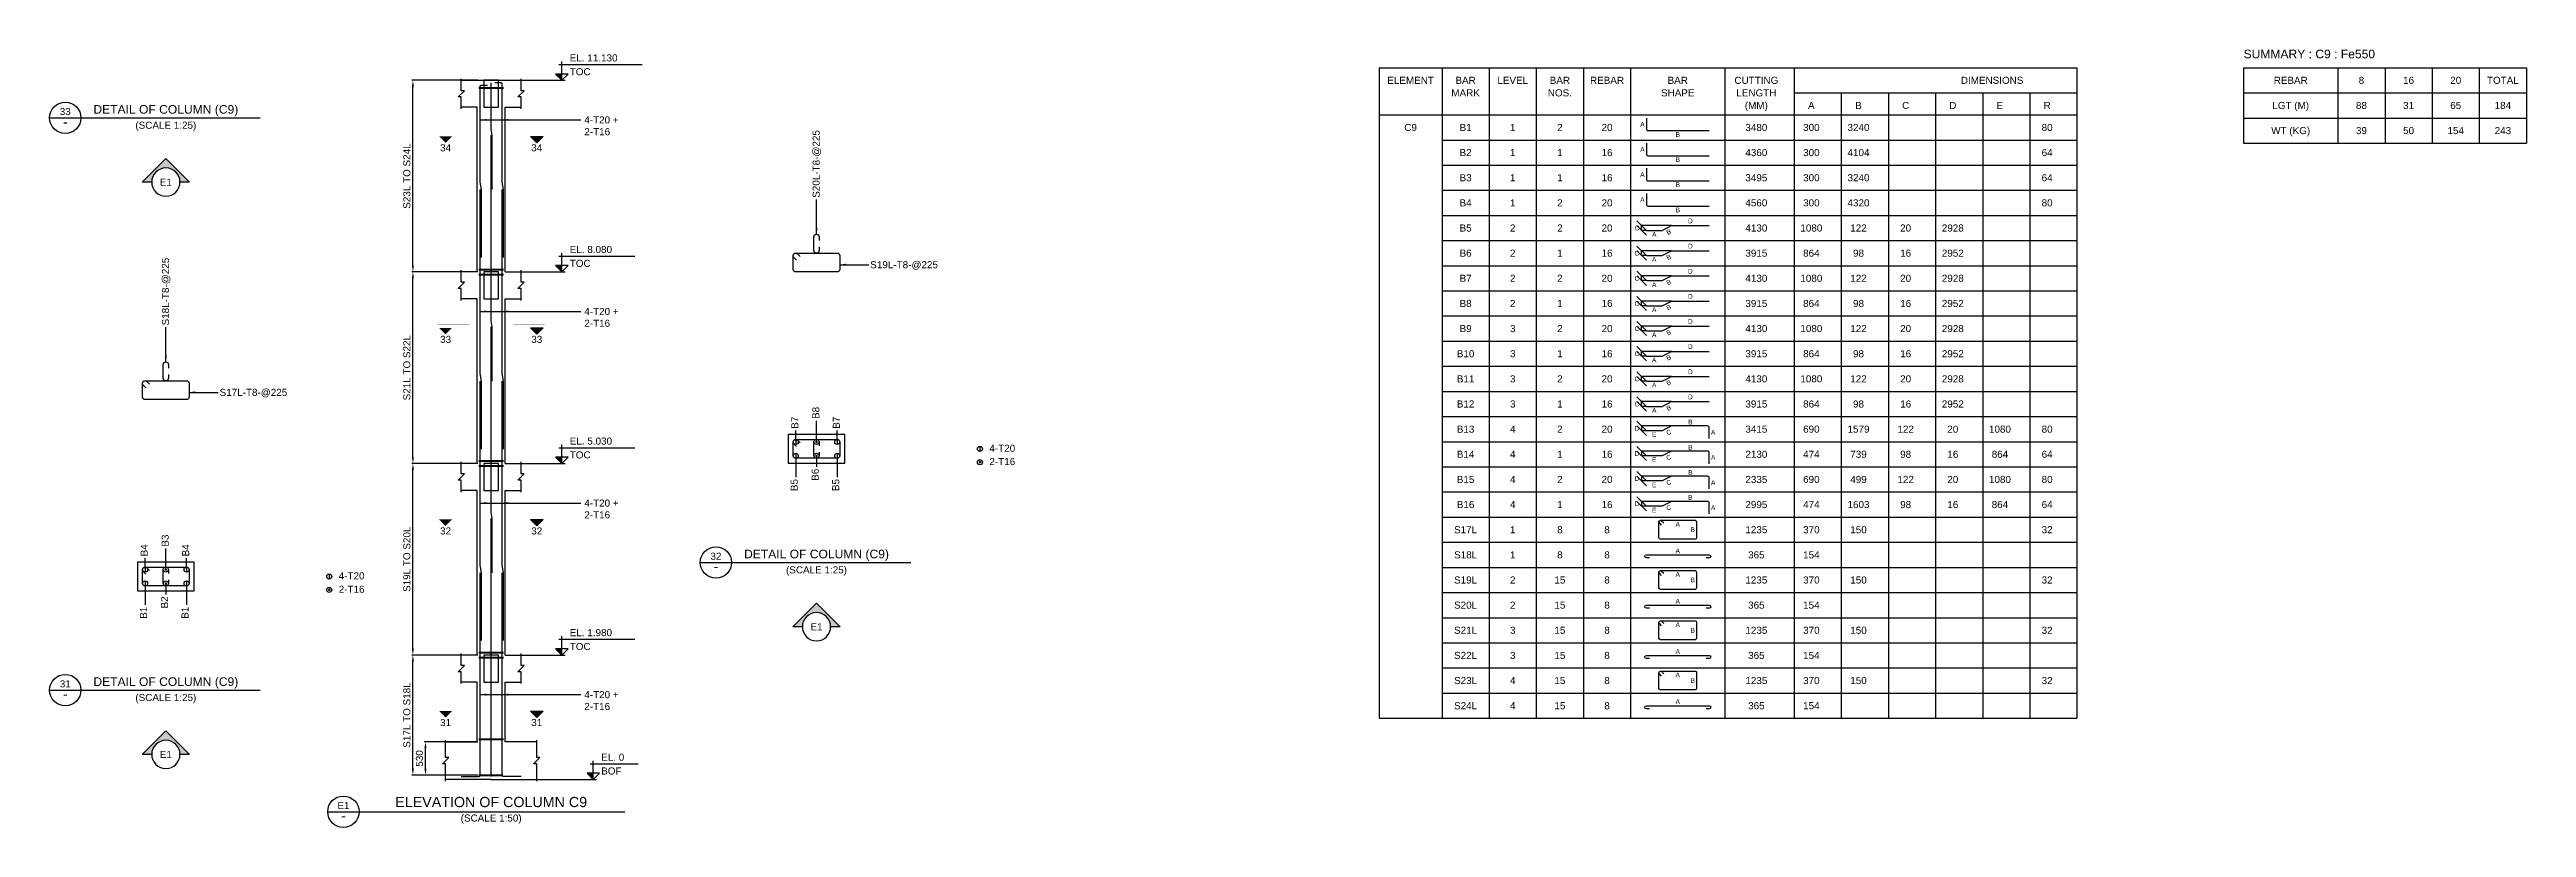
# Model space of a CAD drawing. Header units: inches. Extents: x -14050 to 64750, y -1525 to 593364.
# Drawn here: x -14050 to 64750, y 424665 to 449419 of the extents above; entities that cross this region are included whole.
import ezdxf
from ezdxf.enums import TextEntityAlignment as Align

# ---------------------------------------------------------------- set-up
doc = ezdxf.new("R2010")
doc.units = ezdxf.units.IN
doc.header["$MEASUREMENT"] = 0
doc.linetypes.add('SCHidden', pattern=[1000, 500, -500])
for name, color, linetype in [('colSectionMarkLayer', 5, 'Continuous'), ('Concrete Line', 2, 'Continuous'), ('Dim', 31, 'Continuous'), ('Hatch', 25, 'Continuous'), ('Labels', 4, 'Continuous'), ('Link', 225, 'Continuous'), ('Reinforcement', 130, 'Continuous'), ('Schedule Border', 60, 'Continuous'), ('Schedule Header', 4, 'Continuous'), ('Text', 31, 'Continuous'), ('Text_Scale', 31, 'Continuous')]:
    doc.layers.add(name, color=color, linetype=linetype)
doc.styles.add('SC-BBS1', font='SansSerif')
doc.styles.add('SC-COL2', font='sanss___.ttf')
doc.styles.get("Standard").update_dxf_attribs({"font": 'txt.shx'})
doc.dimstyles.new('ColumnSch', dxfattribs={"dimtxt": 225, "dimasz": 200, "dimexe": 38, "dimexo": 38, "dimgap": 80, "dimtad": 1, "dimtoh": 1, "dimdec": 0, "dimzin": 0, "dimdsep": 46, "dimtxsty": 'SC-BBS1', "dimcen": 0.09, "dimclrd": 8, "dimclre": 8, "dimclrt": 31, "dimadec": 0, "dimazin": 0, "dimtfac": 1, "dimtdec": 0, "dimtix": 1, "dimtofl": 0, "dimtmove": 0, "dimatfit": 3, "dimfxl": 1, "dimtolj": 1, "dimtzin": 0, "dimarcsym": 0})
doc.dimstyles.new('SCBBSDim', dxfattribs={"dimtxt": 225, "dimasz": 0.18, "dimexe": 0, "dimexo": 0, "dimgap": 0, "dimtad": 1, "dimtoh": 1, "dimdec": 0, "dimzin": 0, "dimdsep": 46, "dimtxsty": 'Standard', "dimtsz": 150, "dimcen": 0.09, "dimclrd": 8, "dimclre": 8, "dimclrt": 3, "dimadec": 0, "dimazin": 0, "dimtfac": 1, "dimtdec": 0, "dimtix": 1, "dimtofl": 0, "dimtmove": 0, "dimatfit": 3, "dimfxl": 1, "dimtolj": 1, "dimtzin": 0, "dimarcsym": 0})
doc.dimstyles.get("Standard").update_dxf_attribs({"dimtxt": 0.18, "dimasz": 200, "dimexe": 0.18, "dimexo": 0.0625, "dimgap": 0.09, "dimtad": 0, "dimtih": 1, "dimtoh": 1, "dimdec": 4, "dimzin": 0, "dimdsep": 46, "dimtxsty": 'Standard', "dimcen": 0.09, "dimadec": 0, "dimazin": 0, "dimtfac": 1, "dimtdec": 4, "dimtofl": 0, "dimtmove": 0, "dimatfit": 3, "dimfxl": 1, "dimtolj": 1, "dimtzin": 0, "dimarcsym": 0})

# ---------------------------------------------------------------- blocks, each defined once
blk = doc.blocks.new('*D109')
at = {"color": 8, "linetype": 'ByBlock', "lineweight": -2}
for p, q in [((-428, 430152), (-2528, 430152)), ((-2490, 426534), (-2490, 429952)), ((-428, 426334), (-2528, 426334))]:
    blk.add_line(p, q, dxfattribs=at)
at = {"color": 8}
for points in [[(-2490, 430152), (-2457, 429952), (-2523, 429952)], [(-2490, 426334), (-2523, 426534), (-2457, 426534)]]:
    blk.add_solid(points, dxfattribs=at)
at = {"layer": 'DEFPOINTS', "color": 31}
for p in [(-390, 430152), (-2490, 426334), (-390, 426334)]:
    blk.add_point(p, dxfattribs=at)
at = {"color": 31, "insert": (-2682, 428243), "char_height": 225, "attachment_point": 5, "rotation": 90, "style": 'SC-BBS1'}
blk.add_mtext('\\A1;S17L TO S18L', dxfattribs=at)
blk = doc.blocks.new('*D110')
at = {"color": 8, "linetype": 'ByBlock', "lineweight": -2}
for p, q in [((-428, 427390), (-2128, 427390)), ((-2090, 426534), (-2090, 427190)), ((-428, 426334), (-2128, 426334))]:
    blk.add_line(p, q, dxfattribs=at)
at = {"color": 8}
for points in [[(-2090, 427390), (-2057, 427190), (-2123, 427190)], [(-2090, 426334), (-2123, 426534), (-2057, 426534)]]:
    blk.add_solid(points, dxfattribs=at)
at = {"layer": 'DEFPOINTS', "color": 31}
for p in [(-390, 427390), (-2090, 426334), (-390, 426334)]:
    blk.add_point(p, dxfattribs=at)
at = {"color": 31, "insert": (-2282, 426862), "char_height": 225, "attachment_point": 5, "rotation": 90, "style": 'SC-BBS1'}
blk.add_mtext('\\A1;530', dxfattribs=at)
blk = doc.blocks.new('*D111')
at = {"color": 8, "linetype": 'ByBlock', "lineweight": -2}
for p, q in [((-428, 436248), (-2528, 436248)), ((-2490, 430352), (-2490, 436048)), ((-428, 430152), (-2528, 430152))]:
    blk.add_line(p, q, dxfattribs=at)
at = {"color": 8}
for points in [[(-2490, 436248), (-2457, 436048), (-2523, 436048)], [(-2490, 430152), (-2523, 430352), (-2457, 430352)]]:
    blk.add_solid(points, dxfattribs=at)
at = {"layer": 'DEFPOINTS', "color": 31}
for p in [(-390, 436248), (-2490, 430152), (-390, 430152)]:
    blk.add_point(p, dxfattribs=at)
at = {"color": 31, "insert": (-2682, 433200), "char_height": 225, "attachment_point": 5, "rotation": 90, "style": 'SC-BBS1'}
blk.add_mtext('\\A1;S19L TO S20L', dxfattribs=at)
blk = doc.blocks.new('*D112')
at = {"color": 8, "linetype": 'ByBlock', "lineweight": -2}
for p, q in [((-428, 442344), (-2528, 442344)), ((-2490, 436448), (-2490, 442144)), ((-428, 436248), (-2528, 436248))]:
    blk.add_line(p, q, dxfattribs=at)
at = {"color": 8}
for points in [[(-2490, 442344), (-2457, 442144), (-2523, 442144)], [(-2490, 436248), (-2523, 436448), (-2457, 436448)]]:
    blk.add_solid(points, dxfattribs=at)
at = {"layer": 'DEFPOINTS', "color": 31}
for p in [(-390, 442344), (-2490, 436248), (-390, 436248)]:
    blk.add_point(p, dxfattribs=at)
at = {"color": 31, "insert": (-2682, 439296), "char_height": 225, "attachment_point": 5, "rotation": 90, "style": 'SC-BBS1'}
blk.add_mtext('\\A1;S21L TO S22L', dxfattribs=at)
blk = doc.blocks.new('*D113')
at = {"color": 8, "linetype": 'ByBlock', "lineweight": -2}
for p, q in [((-428, 448440), (-2528, 448440)), ((-2490, 442544), (-2490, 448240)), ((-428, 442344), (-2528, 442344))]:
    blk.add_line(p, q, dxfattribs=at)
at = {"color": 8}
for points in [[(-2490, 448440), (-2457, 448240), (-2523, 448240)], [(-2490, 442344), (-2523, 442544), (-2457, 442544)]]:
    blk.add_solid(points, dxfattribs=at)
at = {"layer": 'DEFPOINTS', "color": 31}
for p in [(-390, 448440), (-2490, 442344), (-390, 442344)]:
    blk.add_point(p, dxfattribs=at)
at = {"color": 31, "insert": (-2682, 445392), "char_height": 225, "attachment_point": 5, "rotation": 90, "style": 'SC-BBS1'}
blk.add_mtext('\\A1;S23L TO S24L', dxfattribs=at)
blk = doc.blocks.new('*D114')
at = {"color": 8, "linetype": 'ByBlock', "lineweight": -2}
for p, q in [((36750, 443665), (36450, 443965)), ((36450, 443815), (36750, 443515)), ((37550, 443815), (36600, 443815)), ((36600, 443665), (36600, 443815)), ((36750, 443665), (36600, 443665))]:
    blk.add_line(p, q, dxfattribs=at)
at = {"layer": 'DEFPOINTS', "color": 31}
for p in [(36600, 443665), (36750, 443665), (37550, 443815)]:
    blk.add_point(p, dxfattribs=at)
blk = doc.blocks.new('*D115')
at = {"color": 8, "linetype": 'ByBlock', "lineweight": -2}
for p, q in [((36750, 442865), (36450, 443165)), ((36450, 443015), (36750, 442715)), ((37550, 443015), (36600, 443015)), ((36600, 442865), (36600, 443015)), ((36750, 442865), (36600, 442865))]:
    blk.add_line(p, q, dxfattribs=at)
at = {"layer": 'DEFPOINTS', "color": 31}
for p in [(36600, 442865), (36750, 442865), (37550, 443015)]:
    blk.add_point(p, dxfattribs=at)
blk = doc.blocks.new('*D116')
at = {"color": 8, "linetype": 'ByBlock', "lineweight": -2}
for p, q in [((36750, 442065), (36450, 442365)), ((36450, 442215), (36750, 441915)), ((37550, 442215), (36600, 442215)), ((36600, 442065), (36600, 442215)), ((36750, 442065), (36600, 442065))]:
    blk.add_line(p, q, dxfattribs=at)
at = {"layer": 'DEFPOINTS', "color": 31}
for p in [(37550, 442215), (36600, 442065), (36750, 442065)]:
    blk.add_point(p, dxfattribs=at)
blk = doc.blocks.new('*D117')
at = {"color": 8, "linetype": 'ByBlock', "lineweight": -2}
for p, q in [((36750, 441265), (36450, 441565)), ((36450, 441415), (36750, 441115)), ((37550, 441415), (36600, 441415)), ((36600, 441265), (36600, 441415)), ((36750, 441265), (36600, 441265))]:
    blk.add_line(p, q, dxfattribs=at)
at = {"layer": 'DEFPOINTS', "color": 31}
for p in [(37550, 441415), (36600, 441265), (36750, 441265)]:
    blk.add_point(p, dxfattribs=at)
blk = doc.blocks.new('*D118')
at = {"color": 8, "linetype": 'ByBlock', "lineweight": -2}
for p, q in [((36750, 440465), (36450, 440765)), ((36450, 440615), (36750, 440315)), ((37550, 440615), (36600, 440615)), ((36600, 440465), (36600, 440615)), ((36750, 440465), (36600, 440465))]:
    blk.add_line(p, q, dxfattribs=at)
at = {"layer": 'DEFPOINTS', "color": 31}
for p in [(37550, 440615), (36600, 440465), (36750, 440465)]:
    blk.add_point(p, dxfattribs=at)
blk = doc.blocks.new('*D119')
at = {"color": 8, "linetype": 'ByBlock', "lineweight": -2}
for p, q in [((36750, 439665), (36450, 439965)), ((36450, 439815), (36750, 439515)), ((37550, 439815), (36600, 439815)), ((36600, 439665), (36600, 439815)), ((36750, 439665), (36600, 439665))]:
    blk.add_line(p, q, dxfattribs=at)
at = {"layer": 'DEFPOINTS', "color": 31}
for p in [(37550, 439815), (36600, 439665), (36750, 439665)]:
    blk.add_point(p, dxfattribs=at)
blk = doc.blocks.new('*D120')
at = {"color": 8, "linetype": 'ByBlock', "lineweight": -2}
for p, q in [((36750, 438865), (36450, 439165)), ((36450, 439015), (36750, 438715)), ((37550, 439015), (36600, 439015)), ((36600, 438865), (36600, 439015)), ((36750, 438865), (36600, 438865))]:
    blk.add_line(p, q, dxfattribs=at)
at = {"layer": 'DEFPOINTS', "color": 31}
for p in [(37550, 439015), (36600, 438865), (36750, 438865)]:
    blk.add_point(p, dxfattribs=at)
blk = doc.blocks.new('*D121')
at = {"color": 8, "linetype": 'ByBlock', "lineweight": -2}
for p, q in [((36750, 438065), (36450, 438365)), ((36450, 438215), (36750, 437915)), ((37550, 438215), (36600, 438215)), ((36600, 438065), (36600, 438215)), ((36750, 438065), (36600, 438065))]:
    blk.add_line(p, q, dxfattribs=at)
at = {"layer": 'DEFPOINTS', "color": 31}
for p in [(37550, 438215), (36600, 438065), (36750, 438065)]:
    blk.add_point(p, dxfattribs=at)
blk = doc.blocks.new('*D122')
at = {"color": 8, "linetype": 'ByBlock', "lineweight": -2}
for p, q in [((36750, 437290), (36450, 437590)), ((36450, 437440), (36750, 437140)), ((37550, 437440), (36600, 437440)), ((36600, 437440), (36600, 437290)), ((37250, 437290), (36600, 437290))]:
    blk.add_line(p, q, dxfattribs=at)
at = {"layer": 'DEFPOINTS', "color": 31}
for p in [(36600, 437440), (37550, 437440), (37250, 437290)]:
    blk.add_point(p, dxfattribs=at)
blk = doc.blocks.new('*D123')
at = {"color": 8, "linetype": 'ByBlock', "lineweight": -2}
for p, q in [((36750, 436490), (36450, 436790)), ((36450, 436640), (36750, 436340)), ((37550, 436640), (36600, 436640)), ((36600, 436640), (36600, 436490)), ((37250, 436490), (36600, 436490))]:
    blk.add_line(p, q, dxfattribs=at)
at = {"layer": 'DEFPOINTS', "color": 31}
for p in [(36600, 436640), (37550, 436640), (37250, 436490)]:
    blk.add_point(p, dxfattribs=at)
blk = doc.blocks.new('*D124')
at = {"color": 8, "linetype": 'ByBlock', "lineweight": -2}
for p, q in [((36750, 435690), (36450, 435990)), ((36450, 435840), (36750, 435540)), ((37550, 435840), (36600, 435840)), ((36600, 435840), (36600, 435690)), ((37250, 435690), (36600, 435690))]:
    blk.add_line(p, q, dxfattribs=at)
at = {"layer": 'DEFPOINTS', "color": 31}
for p in [(36600, 435840), (37550, 435840), (37250, 435690)]:
    blk.add_point(p, dxfattribs=at)
blk = doc.blocks.new('*D125')
at = {"color": 8, "linetype": 'ByBlock', "lineweight": -2}
for p, q in [((36750, 434890), (36450, 435190)), ((36450, 435040), (36750, 434740)), ((37550, 435040), (36600, 435040)), ((36600, 435040), (36600, 434890)), ((37250, 434890), (36600, 434890))]:
    blk.add_line(p, q, dxfattribs=at)
at = {"layer": 'DEFPOINTS', "color": 31}
for p in [(36600, 435040), (37550, 435040), (37250, 434890)]:
    blk.add_point(p, dxfattribs=at)

msp = doc.modelspace()

# ---------------------------------------------------------------- hatches: boundary and pattern name
at = {"layer": 'Hatch'}
for points in [[(2250, 448440), (2250, 448640), (2050, 448640)], [(-1650, 446655), (-1450, 446455), (-1250, 446655), (-1650, 446655)], [(1650, 446655), (1450, 446455), (1250, 446655), (1650, 446655)], [(2250, 442344), (2250, 442544), (2050, 442544)], [(-1650, 440559), (-1450, 440359), (-1250, 440559), (-1650, 440559)], [(1650, 440559), (1450, 440359), (1250, 440559), (1650, 440559)], [(2250, 436248), (2250, 436448), (2050, 436448)], [(-1650, 434463), (-1450, 434263), (-1250, 434463), (-1650, 434463)], [(1650, 434463), (1450, 434263), (1250, 434463), (1650, 434463)], [(2250, 430152), (2250, 430352), (2050, 430352)], [(-1650, 428367), (-1450, 428167), (-1250, 428367), (-1650, 428367)], [(1650, 428367), (1450, 428167), (1250, 428367), (1650, 428367)], [(3250, 426190), (3250, 426390), (3050, 426390)]]:
    msp.add_hatch(color=256, dxfattribs=at).paths.add_polyline_path(points, flags=0)
h = msp.add_hatch(color=256, dxfattribs=at)
edge = h.paths.add_edge_path(flags=16)
edge.add_line((-10800, 445200), (-11100, 445200))
edge.add_line((-11100, 445200), (-10350, 445950))
edge.add_line((-10350, 445950), (-9600, 445200))
edge.add_line((-9600, 445200), (-9900, 445200))
edge.add_arc((-10350, 445200), 450, 0, 180)
h = msp.add_hatch(color=256, dxfattribs=at)
edge = h.paths.add_edge_path(flags=16)
edge.add_line((9900, 431052), (9600, 431052))
edge.add_line((9600, 431052), (10350, 431802))
edge.add_line((10350, 431802), (11100, 431052))
edge.add_line((11100, 431052), (10800, 431052))
edge.add_arc((10350, 431052), 450, 0, 180)
h = msp.add_hatch(color=256, dxfattribs=at)
edge = h.paths.add_edge_path(flags=16)
edge.add_line((-10800, 426990), (-11100, 426990))
edge.add_line((-11100, 426990), (-10350, 427740))
edge.add_line((-10350, 427740), (-9600, 426990))
edge.add_line((-9600, 426990), (-9900, 426990))
edge.add_arc((-10350, 426990), 450, 0, 180)

# ---------------------------------------------------------------- linework, layer by layer
at = {"lineweight": 50}
for p, q in [((-390, 448200), (390, 448200)), ((-390, 442424), (390, 442424)), ((-390, 442264), (390, 442264)), ((-390, 436328), (390, 436328)), ((-390, 436168), (390, 436168)), ((-390, 430232), (390, 430232)), ((-390, 430072), (390, 430072)), ((-390, 427470), (390, 427470)), ((-390, 426334), (370, 426334))]:
    msp.add_line(p, q, dxfattribs=at)
at = {"layer": 'colSectionMarkLayer'}
for p, q in [((450, 448440), (2350, 448440)), ((2150, 448940), (4800, 448940)), ((2250, 448440), (2250, 449040)), ((-14050, 447245), (-7350, 447245)), ((2250, 442344), (2250, 442944)), ((450, 442344), (2350, 442344)), ((2150, 442844), (4575, 442844)), ((2150, 436748), (4575, 436748)), ((2250, 436248), (2250, 436848)), ((450, 436248), (2350, 436248)), ((6650, 433097), (13350, 433097)), ((2150, 430652), (4575, 430652)), ((2250, 430152), (2250, 430752)), ((450, 430152), (2350, 430152)), ((-14050, 429035), (-7350, 429035)), ((3150, 426690), (4675, 426690)), ((3250, 426190), (3250, 426790)), ((1450, 426190), (3350, 426190)), ((-5200, 425165), (4250, 425165))]:
    msp.add_line(p, q, dxfattribs=at)
for points in [[(2250, 448440), (2450, 448640), (2050, 448640)], [(2250, 442344), (2450, 442544), (2050, 442544)], [(2250, 436248), (2450, 436448), (2050, 436448)], [(2250, 430152), (2450, 430352), (2050, 430352)], [(3250, 426190), (3450, 426390), (3050, 426390)]]:
    msp.add_lwpolyline(points, close=True, dxfattribs=at)
at = {"layer": 'colSectionMarkLayer', "const_width": 5}
for points in [[(-700, 446755), (-1700, 446755)], [(-1650, 446655), (-1450, 446455), (-1250, 446655), (-1650, 446655)], [(700, 446755), (1700, 446755)], [(-700, 440659), (-1700, 440659)], [(-1650, 440559), (-1450, 440359), (-1250, 440559), (-1650, 440559)], [(700, 440659), (1700, 440659)], [(-700, 434563), (-1700, 434563)], [(-1650, 434463), (-1450, 434263), (-1250, 434463), (-1650, 434463)], [(700, 434563), (1700, 434563)], [(-700, 428467), (-1700, 428467)], [(-1650, 428367), (-1450, 428167), (-1250, 428367), (-1650, 428367)], [(700, 428467), (1700, 428467)]]:
    msp.add_lwpolyline(points, dxfattribs=at)
at = {"layer": 'colSectionMarkLayer'}
for points in [[(1650, 446655), (1450, 446455), (1250, 446655), (1650, 446655)], [(1650, 440559), (1450, 440359), (1250, 440559), (1650, 440559)], [(1650, 434463), (1450, 434263), (1250, 434463), (1650, 434463)], [(1650, 428367), (1450, 428167), (1250, 428367), (1650, 428367)]]:
    msp.add_lwpolyline(points, dxfattribs=at)
for points in [[(-10800, 445200), (-11100, 445200), (-10350, 445950), (-9600, 445200), (-9900, 445200, 1), (-10800, 445200, 1), (-9900, 445200)], [(9900, 431052), (9600, 431052), (10350, 431802), (11100, 431052), (10800, 431052, 1), (9900, 431052, 1), (10800, 431052)], [(-10800, 426990), (-11100, 426990), (-10350, 427740), (-9600, 426990), (-9900, 426990, 1), (-10800, 426990, 1), (-9900, 426990)]]:
    msp.add_lwpolyline(points, format="xyb", dxfattribs=at)
for centre in [(-13550, 447245), (7150, 433097), (-13550, 429035), (-4700, 425165)]:
    msp.add_circle(centre, 500, dxfattribs=at)
at = {"layer": 'Concrete Line'}
for p, q in [((-950, 448440), (950, 448440)), ((-450, 447580), (-950, 447580)), ((-450, 442344), (-450, 447580)), ((450, 442344), (450, 447580)), ((450, 447580), (950, 447580)), ((-450, 442344), (-950, 442344)), ((-450, 442344), (-450, 442344)), ((-450, 442344), (-450, 442344)), ((450, 442344), (450, 442344)), ((450, 442344), (450, 442344)), ((450, 442344), (950, 442344)), ((-450, 441484), (-950, 441484)), ((-450, 436248), (-450, 441484)), ((450, 436248), (450, 441484)), ((450, 441484), (950, 441484)), ((-450, 436248), (-950, 436248)), ((-450, 436248), (-450, 436248)), ((-450, 436248), (-450, 436248)), ((450, 436248), (450, 436248)), ((450, 436248), (450, 436248)), ((450, 436248), (950, 436248)), ((-450, 435388), (-950, 435388)), ((-450, 430152), (-450, 435388)), ((450, 430152), (450, 435388)), ((450, 435388), (950, 435388)), ((-450, 430152), (-950, 430152)), ((-450, 430152), (-450, 430152)), ((-450, 430152), (-450, 430152)), ((450, 430152), (450, 430152)), ((450, 430152), (450, 430152)), ((450, 430152), (950, 430152)), ((-450, 429292), (-950, 429292)), ((-450, 427390), (-450, 429292)), ((450, 427390), (450, 429292)), ((450, 429292), (950, 429292)), ((-1450, 427390), (-450, 427390)), ((1450, 427390), (450, 427390)), ((1450, 427390), (450, 427390)), ((0, 426190), (-1450, 426190)), ((0, 426190), (1450, 426190))]:
    msp.add_line(p, q, dxfattribs=at)
for points in [[(-950, 447530), (-950, 447910), (-1050, 447910), (-850, 448110), (-950, 448110), (-950, 448490)], [(950, 447530), (950, 447910), (850, 447910), (1050, 448110), (950, 448110), (950, 448490)], [(-950, 441434), (-950, 441814), (-1050, 441814), (-850, 442014), (-950, 442014), (-950, 442394)], [(950, 441434), (950, 441814), (850, 441814), (1050, 442014), (950, 442014), (950, 442394)], [(-950, 435338), (-950, 435718), (-1050, 435718), (-850, 435918), (-950, 435918), (-950, 436298)], [(950, 435338), (950, 435718), (850, 435718), (1050, 435918), (950, 435918), (950, 436298)], [(-950, 429242), (-950, 429622), (-1050, 429622), (-850, 429822), (-950, 429822), (-950, 430202)], [(950, 429242), (950, 429622), (850, 429622), (1050, 429822), (950, 429822), (950, 430202)], [(-1450, 426140), (-1450, 426690), (-1550, 426690), (-1350, 426890), (-1450, 426890), (-1450, 427440)], [(1450, 426140), (1450, 426690), (1350, 426690), (1550, 426890), (1450, 426890), (1450, 427440)]]:
    msp.add_lwpolyline(points, dxfattribs=at)
for points in [[(-230, 448440), (-230, 447580), (230, 447580), (230, 448440)], [(-230, 442344), (-230, 441484), (230, 441484), (230, 442344)], [(9450, 436252), (11250, 436252), (11250, 436252), (11250, 437172), (11250, 437172), (9450, 437172), (9450, 437172), (9450, 436252)], [(-230, 436248), (-230, 435388), (230, 435388), (230, 436248)], [(-11250, 432190), (-9450, 432190), (-9450, 432190), (-9450, 433110), (-9450, 433110), (-11250, 433110), (-11250, 433110), (-11250, 432190)], [(-230, 430152), (-230, 429292), (230, 429292), (230, 430152)]]:
    msp.add_lwpolyline(points, close=True, dxfattribs=at)
at = {"layer": 'Concrete Line', "linetype": 'SCHidden', "ltscale": 0.3}
for points in [[(-230, 448440), (-230, 447580), (230, 447580), (230, 448440)], [(-230, 442344), (-230, 441484), (230, 441484), (230, 442344)], [(-230, 436248), (-230, 435388), (230, 435388), (230, 436248)], [(-230, 430152), (-230, 429292), (230, 429292), (230, 430152)]]:
    msp.add_lwpolyline(points, close=True, dxfattribs=at)
at = {"layer": 'Dim', "color": 8}
for p, q in [((10350, 436964), (10350, 437604)), ((9690, 436972), (9690, 437292)), ((11010, 436972), (11010, 437292)), ((9690, 436452), (9690, 435812)), ((10350, 436460), (10350, 436140)), ((11010, 436452), (11010, 435812)), ((-10350, 432902), (-10350, 433542)), ((-11010, 432910), (-11010, 433230)), ((-9690, 432910), (-9690, 433230)), ((-11010, 432390), (-11010, 431750)), ((-10350, 432398), (-10350, 432078)), ((-9690, 432390), (-9690, 431750))]:
    msp.add_line(p, q, dxfattribs=at)
at = {"layer": 'Link'}
for points in [[(9718.3, 442720.6), (9633.4, 442805.4, -0.668178), (9690, 442942), (11010, 442942, -0.4142136), (11090, 442862), (11090, 442422, -0.4142136), (11010, 442342), (9690, 442342, -0.4142136), (9610, 442422), (9610, 442862, -0.6681793), (9746.6, 442918.6), (9831.4, 442833.7)], [(10430, 443142), (10430, 443022, -1), (10270, 443022), (10270, 443462, -1), (10430, 443462), (10430, 443342)], [(-10270, 439080), (-10270, 438960, -1), (-10430, 438960), (-10430, 439400, -1), (-10270, 439400), (-10270, 439280)], [(-10981.7, 438658.6), (-11066.6, 438743.4, -0.668178), (-11010, 438880), (-9690, 438880, -0.4142136), (-9610, 438800), (-9610, 438360, -0.4142136), (-9690, 438280), (-11010, 438280, -0.4142136), (-11090, 438360), (-11090, 438800, -0.6681793), (-10953.4, 438856.6), (-10868.6, 438771.7)], [(9718.3, 436790.6), (9633.4, 436875.4, -0.668178), (9690, 437012), (11010, 437012, -0.4142136), (11090, 436932), (11090, 436492, -0.4142136), (11010, 436412), (9690, 436412, -0.4142136), (9610, 436492), (9610, 436932, -0.6681793), (9746.6, 436988.6), (9831.4, 436903.7)], [(10430, 436612), (10430, 436492, -1), (10270, 436492), (10270, 436932, -1), (10430, 436932), (10430, 436812)], [(-10981.7, 432728.6), (-11066.6, 432813.4, -0.668178), (-11010, 432950), (-9690, 432950, -0.4142136), (-9610, 432870), (-9610, 432430, -0.4142136), (-9690, 432350), (-11010, 432350, -0.4142136), (-11090, 432430), (-11090, 432870, -0.6681793), (-10953.4, 432926.6), (-10868.6, 432841.7)], [(-10270, 432550), (-10270, 432430, -1), (-10430, 432430), (-10430, 432870, -1), (-10270, 432870), (-10270, 432750)]]:
    msp.add_lwpolyline(points, format="xyb", dxfattribs=at)
at = {"layer": 'Reinforcement'}
for points in [[(-310, 442802), (-310, 444962), (-350, 445202), (-350, 448250, -0.4142136), (-320, 448280), (-120, 448280)], [(390, 442802), (390, 444962), (350, 445202), (350, 448330, 0.4142136), (320, 448360), (120, 448360)], [(36750, 447240), (36750, 446890, 0.5), (36800, 446840), (38750, 446840)], [(36750, 446440), (36750, 446090, 0.5), (36800, 446040), (38750, 446040)], [(36750, 445640), (36750, 445290, 0.5), (36800, 445240), (38750, 445240)], [(36750, 444840), (36750, 444490, 0.5), (36800, 444440), (38750, 444440)], [(38750, 437040), (38750, 437390, 0.5), (38700, 437440), (37550, 437440), (37250, 437290), (36750, 437290)], [(38750, 436240), (38750, 436590, 0.5), (38700, 436640), (37550, 436640), (37250, 436490), (36750, 436490)], [(38750, 435440), (38750, 435790, 0.5), (38700, 435840), (37550, 435840), (37250, 435690), (36750, 435690)], [(38750, 434640), (38750, 434990, 0.5), (38700, 435040), (37550, 435040), (37250, 434890), (36750, 434890)], [(37235.4, 434283.9), (37164.6, 434354.6, -0.1989124), (37150, 434390, -0.4142046), (37200, 434440, -0.1989044), (37235.4, 434425.4), (37306.1, 434354.6)], [(-950, 426290), (-380, 426290, 0.4142136), (-350, 426320), (-350, 432770)], [(950, 426290), (380, 426290, -0.4142136), (350, 426320), (350, 432770)], [(36850, 433240), (36750, 433240, -1), (36750, 433340), (38750, 433340, -1), (38750, 433240), (38650, 433240)], [(37235.4, 432683.9), (37164.6, 432754.6, -0.1989124), (37150, 432790, -0.4142046), (37200, 432840, -0.1989044), (37235.4, 432825.4), (37306.1, 432754.6)], [(36850, 431640), (36750, 431640, -1), (36750, 431740), (38750, 431740, -1), (38750, 431640), (38650, 431640)], [(37235.4, 431083.9), (37164.6, 431154.6, -0.1989124), (37150, 431190, -0.4142046), (37200, 431240, -0.1989044), (37235.4, 431225.4), (37306.1, 431154.6)], [(36850, 430040), (36750, 430040, -1), (36750, 430140), (38750, 430140, -1), (38750, 430040), (38650, 430040)], [(37235.4, 429483.9), (37164.6, 429554.6, -0.1989124), (37150, 429590, -0.4142046), (37200, 429640, -0.1989044), (37235.4, 429625.4), (37306.1, 429554.6)], [(36850, 428440), (36750, 428440, -1), (36750, 428540), (38750, 428540, -1), (38750, 428440), (38650, 428440)]]:
    msp.add_lwpolyline(points, format="xyb", dxfattribs=at)
for points in [[(32, 444962), (32, 446690), (0, 446882), (0, 448360), (0, 448360), (0, 448360)], [(32, 438866), (32, 440594), (0, 440786), (0, 446690)], [(-310, 436706), (-310, 438866), (-350, 439106), (-350, 444962)], [(390, 436706), (390, 438866), (350, 439106), (350, 444962)], [(36750, 443665), (37250, 443665), (37550, 443815), (38750, 443815)], [(36750, 442865), (37250, 442865), (37550, 443015), (38750, 443015)], [(36750, 442065), (37250, 442065), (37550, 442215), (38750, 442215)], [(36750, 441265), (37250, 441265), (37550, 441415), (38750, 441415)], [(32, 432770), (32, 434498), (0, 434690), (0, 440594)], [(36750, 440465), (37250, 440465), (37550, 440615), (38750, 440615)], [(36750, 439665), (37250, 439665), (37550, 439815), (38750, 439815)], [(36750, 438865), (37250, 438865), (37550, 439015), (38750, 439015)], [(-310, 430610), (-310, 432770), (-350, 433010), (-350, 438866)], [(390, 430610), (390, 432770), (350, 433010), (350, 438866)], [(36750, 438065), (37250, 438065), (37550, 438215), (38750, 438215)], [(0, 426290), (0, 426290), (0, 426290), (0, 434498)]]:
    msp.add_lwpolyline(points, dxfattribs=at)
at = {"layer": 'Reinforcement', "color": 130}
for points in [[(9690, 437012), (9690, 436852)], [(9690, 436572), (9690, 436412)], [(11010, 437012), (11010, 436852)], [(11010, 436572), (11010, 436412)], [(15550, 436792), (15550, 436632)], [(-11010, 432950), (-11010, 432790)], [(-9690, 432950), (-9690, 432790)], [(-5150, 432730), (-5150, 432570)], [(-11010, 432510), (-11010, 432350)], [(-9690, 432510), (-9690, 432350)]]:
    msp.add_lwpolyline(points, dxfattribs=at)
at = {"layer": 'Reinforcement', "color": 130, "const_width": 40}
for points in [[(10330, 436932, 1), (10370, 436932, 1)], [(10330, 436492, 1), (10370, 436492, 1)], [(15530, 436287, 1), (15570, 436287, 1)], [(-10370, 432870, 1), (-10330, 432870, 1)], [(-10370, 432430, 1), (-10330, 432430, 1)], [(-5170, 432225, 1), (-5130, 432225, 1)]]:
    msp.add_lwpolyline(points, format="xyb", close=True, dxfattribs=at)
at = {"layer": 'Reinforcement'}
for points in [[(37150, 434390, -0.4142046), (37200, 434440), (38300, 434440, -0.4142046), (38350, 434390), (38350, 433890, -0.4142046), (38300, 433840), (37200, 433840, -0.4142046), (37150, 433890)], [(37150, 432790, -0.4142046), (37200, 432840), (38300, 432840, -0.4142046), (38350, 432790), (38350, 432290, -0.4142046), (38300, 432240), (37200, 432240, -0.4142046), (37150, 432290)], [(37150, 431190, -0.4142046), (37200, 431240), (38300, 431240, -0.4142046), (38350, 431190), (38350, 430690, -0.4142046), (38300, 430640), (37200, 430640, -0.4142046), (37150, 430690)], [(37150, 429590, -0.4142046), (37200, 429640), (38300, 429640, -0.4142046), (38350, 429590), (38350, 429090, -0.4142046), (38300, 429040), (37200, 429040, -0.4142046), (37150, 429090)]]:
    msp.add_lwpolyline(points, format="xyb", close=True, dxfattribs=at)
at = {"layer": 'Reinforcement', "color": 130}
for centre in [(9690, 436932), (9690, 436492), (10350, 436932), (10350, 436492), (11010, 436932), (11010, 436492), (15550, 436712), (15550, 436287), (-11010, 432870), (-10350, 432870), (-9690, 432870), (-5150, 432650), (-11010, 432430), (-10350, 432430), (-9690, 432430), (-5150, 432225)]:
    msp.add_circle(centre, 80, dxfattribs=at)
at = {"layer": 'Schedule Border'}
for p, q in [((28250, 448840), (50450, 448840)), ((28250, 448840), (28250, 428140)), ((30250, 448840), (30250, 428140)), ((31750, 448840), (31750, 428140)), ((33250, 448840), (33250, 428140)), ((34750, 448840), (34750, 428140)), ((36250, 448840), (36250, 428140)), ((39250, 448840), (39250, 428140)), ((41450, 448840), (41450, 428140)), ((50450, 448840), (50450, 428140)), ((55750, 448840), (64750, 448840)), ((55750, 448840), (55750, 446440)), ((58750, 448840), (58750, 446440)), ((60250, 448840), (60250, 446440)), ((61750, 448840), (61750, 446440)), ((63250, 448840), (63250, 446440)), ((64750, 448840), (64750, 446440)), ((41450, 448040), (50450, 448040)), ((42950, 448040), (42950, 428140)), ((44450, 448040), (44450, 428140)), ((45950, 448040), (45950, 428140)), ((47450, 448040), (47450, 428140)), ((48950, 448040), (48950, 428140)), ((55750, 448040), (64750, 448040)), ((28250, 447340), (50450, 447340)), ((55750, 447240), (64750, 447240)), ((30250, 446540), (50450, 446540)), ((55750, 446440), (64750, 446440)), ((30250, 445740), (50450, 445740)), ((30250, 444940), (50450, 444940)), ((30250, 444140), (50450, 444140)), ((30250, 443340), (50450, 443340)), ((30250, 442540), (50450, 442540)), ((30250, 441740), (50450, 441740)), ((30250, 440940), (50450, 440940)), ((30250, 440140), (50450, 440140)), ((30250, 439340), (50450, 439340)), ((30250, 438540), (50450, 438540)), ((30250, 437740), (50450, 437740)), ((30250, 436940), (50450, 436940)), ((30250, 436140), (50450, 436140)), ((30250, 435340), (50450, 435340)), ((30250, 434540), (50450, 434540)), ((30250, 433740), (50450, 433740)), ((30250, 432940), (50450, 432940)), ((30250, 432140), (50450, 432140)), ((30250, 431340), (50450, 431340)), ((30250, 430540), (50450, 430540)), ((30250, 429740), (50450, 429740)), ((30250, 428940), (50450, 428940)), ((28250, 428140), (50450, 428140)), ((30250, 428140), (50450, 428140))]:
    msp.add_line(p, q, dxfattribs=at)

# ---------------------------------------------------------------- texts
at = {"layer": 'colSectionMarkLayer', "style": 'SC-BBS1'}
for s, p in [('34', (-1450, 446405)), ('34', (1450, 446405)), ('33', (-1450, 440309)), ('33', (1450, 440309)), ('32', (-1450, 434213)), ('32', (1450, 434213)), ('31', (-1450, 428117)), ('31', (1450, 428117))]:
    msp.add_text(s, height=225, dxfattribs=at).set_placement(p, align=Align.TOP_CENTER)
at = {"layer": 'Dim', "style": 'SC-BBS1'}
for s, p in [('A', (36625, 447040)), ('A', (36625, 446240)), ('B', (37750, 446715)), ('A', (36625, 445440)), ('B', (37750, 445915)), ('A', (36625, 444640)), ('B', (37750, 445115)), ('C', (36450, 443740)), ('B', (37750, 444315)), ('D', (38150, 443965)), ('C', (36450, 442940)), ('A', (37000, 443540)), ('D', (38150, 443165)), ('C', (36450, 442140)), ('A', (37000, 442740)), ('D', (38150, 442365)), ('C', (36450, 441340)), ('A', (37000, 441940)), ('D', (38150, 441565)), ('C', (36450, 440540)), ('A', (37000, 441140)), ('D', (38150, 440765)), ('C', (36450, 439740)), ('A', (37000, 440340)), ('D', (38150, 439965)), ('C', (36450, 438940)), ('A', (37000, 439540)), ('D', (38150, 439165)), ('C', (36450, 438140)), ('A', (37000, 438740)), ('D', (38150, 438365)), ('D', (36450, 437365)), ('A', (37000, 437940)), ('B', (38150, 437565)), ('D', (36450, 436565)), ('E', (37000, 437165)), ('B', (38150, 436765)), ('A', (38875, 437240)), ('D', (36450, 435765)), ('E', (37000, 436365)), ('B', (38150, 435965)), ('A', (38875, 436440)), ('D', (36450, 434965)), ('E', (37000, 435565)), ('B', (38150, 435165)), ('A', (38875, 435640)), ('E', (37000, 434765)), ('A', (37750, 434315)), ('B', (38225, 434140)), ('A', (38875, 434840)), ('A', (37750, 433465)), ('A', (37750, 432715)), ('B', (38225, 432540)), ('A', (37750, 431865)), ('A', (37750, 431115)), ('A', (37750, 430265)), ('B', (38225, 430940)), ('A', (37750, 429515)), ('A', (37750, 428665)), ('B', (38225, 429340))]:
    msp.add_text(s, height=150, dxfattribs=at).set_placement(p, align=Align.MIDDLE_CENTER)
for s, p in [('B', (37462.5, 443615)), ('B', (37462.5, 442815)), ('B', (37462.5, 442015)), ('B', (37462.5, 441215)), ('B', (37462.5, 440415)), ('B', (37462.5, 439615)), ('B', (37462.5, 438815)), ('B', (37462.5, 438015)), ('C', (37462.5, 437240)), ('C', (37462.5, 436440)), ('C', (37462.5, 435640)), ('C', (37462.5, 434840))]:
    msp.add_text(s, height=150, rotation=26.565051, dxfattribs=at).set_placement(p, align=Align.MIDDLE_CENTER)
at = {"layer": 'Dim', "style": 'SC-COL2'}
for s, p in [('B7', (9660, 437352)), ('B8', (10328, 437664)), ('B7', (10980, 437352)), ('B4', (-11040, 433290)), ('B3', (-10372, 433602)), ('B4', (-9720, 433290))]:
    msp.add_text(s, height=225, rotation=90, dxfattribs=at).set_placement(p, align=Align.MIDDLE_LEFT)
for s, p in [('B6', (10308, 436080)), ('B5', (9640, 435752)), ('B5', (10960, 435752)), ('B2', (-10392, 432018)), ('B1', (-11060, 431690)), ('B1', (-9740, 431690))]:
    msp.add_text(s, height=225, rotation=90, dxfattribs=at).set_placement(p, align=Align.MIDDLE_RIGHT)
at = {"layer": 'Labels', "style": 'SC-BBS1'}
for s, height, p in [('DETAIL OF COLUMN (C9)', 275, (-10350, 447295)), ('33', 225, (-13550, 447265)), ('32', 225, (7150, 433117)), ('DETAIL OF COLUMN (C9)', 275, (10350, 433147)), ('31', 225, (-13550, 429055)), ('DETAIL OF COLUMN (C9)', 275, (-10350, 429085)), ('ELEVATION OF COLUMN C9', 325, (0, 425215)), ('E1', 225, (-4700, 425185))]:
    msp.add_text(s, height=height, dxfattribs=at).set_placement(p, align=Align.BOTTOM_CENTER)
for s, height, p in [('-', 325, (-13550, 447120)), ('E1', 225, (-10350, 445200)), ('-', 325, (7150, 432972)), ('E1', 225, (10350, 431052)), ('-', 325, (-13550, 428910)), ('E1', 225, (-10350, 426990)), ('-', 325, (-4700, 425040))]:
    msp.add_text(s, height=height, dxfattribs=at).set_placement(p, align=Align.MIDDLE_CENTER)
at = {"layer": 'Schedule Header', "style": 'SC-BBS1'}
msp.add_text('SUMMARY : C9 : Fe550', height=275, dxfattribs=at).set_placement((55750, 449140))
for s, p in [('ELEMENT', (29250, 448440)), ('BAR', (31000, 448440)), ('LEVEL', (32500, 448440)), ('BAR', (34000, 448440)), ('REBAR', (35500, 448440)), ('BAR', (37750, 448440)), ('CUTTING', (40250, 448440)), ('DIMENSIONS', (47750, 448440)), ('REBAR', (57250, 448440)), ('8', (59500, 448440)), ('16', (61000, 448440)), ('20', (62500, 448440)), ('TOTAL', (64000, 448440)), ('MARK', (31000, 448040)), ('NOS.', (34000, 448040)), ('SHAPE', (37750, 448040)), ('LENGTH', (40250, 448040)), ('(MM)', (40250, 447640)), ('A', (42000, 447640)), ('B', (43500, 447640)), ('C', (45000, 447640)), ('D', (46500, 447640)), ('E', (48000, 447640)), ('R', (49500, 447640)), ('LGT (M)', (57250, 447640)), ('WT (KG)', (57250, 446840))]:
    msp.add_text(s, height=225, dxfattribs=at).set_placement(p, align=Align.MIDDLE_CENTER)
at = {"layer": 'Text', "style": 'SC-BBS1'}
for s, p in [('EL. 11.130', (2500, 449040)), ('TOC', (2500, 448600)), ('EL. 8.080', (2500, 442944)), ('TOC', (2500, 442504)), ('TOC', (2500, 436408)), ('EL. 5.030', (2500, 436848)), ('TOC', (2500, 430312)), ('EL. 1.980', (2500, 430752)), ('EL. 0', (3500, 426790)), ('BOF', (3500, 426350))]:
    msp.add_text(s, height=225, dxfattribs=at).set_placement(p)
for s, p in [('88', (59500, 447640)), ('31', (61000, 447640)), ('65', (62500, 447640)), ('184', (64000, 447640)), ('C9', (29250, 446940)), ('B1', (31000, 446940)), ('1', (32500, 446940)), ('2', (34000, 446940)), ('20', (35500, 446940)), ('3480', (40250, 446940)), ('300', (42000, 446940)), ('3240', (43500, 446940)), ('80', (49500, 446940)), ('39', (59500, 446840)), ('50', (61000, 446840)), ('154', (62500, 446840)), ('243', (64000, 446840)), ('B2', (31000, 446140)), ('1', (32500, 446140)), ('1', (34000, 446140)), ('16', (35500, 446140)), ('4360', (40250, 446140)), ('300', (42000, 446140)), ('4104', (43500, 446140)), ('64', (49500, 446140)), ('B3', (31000, 445340)), ('1', (32500, 445340)), ('1', (34000, 445340)), ('16', (35500, 445340)), ('3495', (40250, 445340)), ('300', (42000, 445340)), ('3240', (43500, 445340)), ('64', (49500, 445340)), ('B4', (31000, 444540)), ('1', (32500, 444540)), ('2', (34000, 444540)), ('20', (35500, 444540)), ('4560', (40250, 444540)), ('300', (42000, 444540)), ('4320', (43500, 444540)), ('80', (49500, 444540)), ('B5', (31000, 443740)), ('2', (32500, 443740)), ('2', (34000, 443740)), ('20', (35500, 443740)), ('4130', (40250, 443740)), ('1080', (42000, 443740)), ('122', (43500, 443740)), ('20', (45000, 443740)), ('2928', (46500, 443740)), ('B6', (31000, 442940)), ('2', (32500, 442940)), ('1', (34000, 442940)), ('16', (35500, 442940)), ('3915', (40250, 442940)), ('864', (42000, 442940)), ('98', (43500, 442940)), ('16', (45000, 442940)), ('2952', (46500, 442940)), ('B7', (31000, 442140)), ('2', (32500, 442140)), ('2', (34000, 442140)), ('20', (35500, 442140)), ('4130', (40250, 442140)), ('1080', (42000, 442140)), ('122', (43500, 442140)), ('20', (45000, 442140)), ('2928', (46500, 442140)), ('B8', (31000, 441340)), ('2', (32500, 441340)), ('1', (34000, 441340)), ('16', (35500, 441340)), ('3915', (40250, 441340)), ('864', (42000, 441340)), ('98', (43500, 441340)), ('16', (45000, 441340)), ('2952', (46500, 441340)), ('B9', (31000, 440540)), ('3', (32500, 440540)), ('2', (34000, 440540)), ('20', (35500, 440540)), ('4130', (40250, 440540)), ('1080', (42000, 440540)), ('122', (43500, 440540)), ('20', (45000, 440540)), ('2928', (46500, 440540)), ('B10', (31000, 439740)), ('3', (32500, 439740)), ('1', (34000, 439740)), ('16', (35500, 439740)), ('3915', (40250, 439740)), ('864', (42000, 439740)), ('98', (43500, 439740)), ('16', (45000, 439740)), ('2952', (46500, 439740)), ('B11', (31000, 438940)), ('3', (32500, 438940)), ('2', (34000, 438940)), ('20', (35500, 438940)), ('4130', (40250, 438940)), ('1080', (42000, 438940)), ('122', (43500, 438940)), ('20', (45000, 438940)), ('2928', (46500, 438940)), ('B12', (31000, 438140)), ('3', (32500, 438140)), ('1', (34000, 438140)), ('16', (35500, 438140)), ('3915', (40250, 438140)), ('864', (42000, 438140)), ('98', (43500, 438140)), ('16', (45000, 438140)), ('2952', (46500, 438140)), ('B13', (31000, 437340)), ('4', (32500, 437340)), ('2', (34000, 437340)), ('20', (35500, 437340)), ('3415', (40250, 437340)), ('690', (42000, 437340)), ('1579', (43500, 437340)), ('122', (45000, 437340)), ('20', (46500, 437340)), ('1080', (48000, 437340)), ('80', (49500, 437340)), ('B14', (31000, 436540)), ('4', (32500, 436540)), ('1', (34000, 436540)), ('16', (35500, 436540)), ('2130', (40250, 436540)), ('474', (42000, 436540)), ('739', (43500, 436540)), ('98', (45000, 436540)), ('16', (46500, 436540)), ('864', (48000, 436540)), ('64', (49500, 436540)), ('B15', (31000, 435740)), ('4', (32500, 435740)), ('2', (34000, 435740)), ('20', (35500, 435740)), ('2335', (40250, 435740)), ('690', (42000, 435740)), ('499', (43500, 435740)), ('122', (45000, 435740)), ('20', (46500, 435740)), ('1080', (48000, 435740)), ('80', (49500, 435740)), ('B16', (31000, 434940)), ('4', (32500, 434940)), ('1', (34000, 434940)), ('16', (35500, 434940)), ('2995', (40250, 434940)), ('474', (42000, 434940)), ('1603', (43500, 434940)), ('98', (45000, 434940)), ('16', (46500, 434940)), ('864', (48000, 434940)), ('64', (49500, 434940)), ('S17L', (31000, 434140)), ('1', (32500, 434140)), ('8', (34000, 434140)), ('8', (35500, 434140)), ('1235', (40250, 434140)), ('370', (42000, 434140)), ('150', (43500, 434140)), ('32', (49500, 434140)), ('S18L', (31000, 433340)), ('1', (32500, 433340)), ('8', (34000, 433340)), ('8', (35500, 433340)), ('365', (40250, 433340)), ('154', (42000, 433340)), ('S19L', (31000, 432540)), ('2', (32500, 432540)), ('15', (34000, 432540)), ('8', (35500, 432540)), ('1235', (40250, 432540)), ('370', (42000, 432540)), ('150', (43500, 432540)), ('32', (49500, 432540)), ('S20L', (31000, 431740)), ('2', (32500, 431740)), ('15', (34000, 431740)), ('8', (35500, 431740)), ('365', (40250, 431740)), ('154', (42000, 431740)), ('S21L', (31000, 430940)), ('3', (32500, 430940)), ('15', (34000, 430940)), ('8', (35500, 430940)), ('1235', (40250, 430940)), ('370', (42000, 430940)), ('150', (43500, 430940)), ('32', (49500, 430940)), ('S22L', (31000, 430140)), ('3', (32500, 430140)), ('15', (34000, 430140)), ('8', (35500, 430140)), ('365', (40250, 430140)), ('154', (42000, 430140)), ('S23L', (31000, 429340)), ('4', (32500, 429340)), ('15', (34000, 429340)), ('8', (35500, 429340)), ('1235', (40250, 429340)), ('370', (42000, 429340)), ('150', (43500, 429340)), ('32', (49500, 429340)), ('S24L', (31000, 428540)), ('4', (32500, 428540)), ('15', (34000, 428540)), ('8', (35500, 428540)), ('365', (40250, 428540)), ('154', (42000, 428540))]:
    msp.add_text(s, height=225, dxfattribs=at).set_placement(p, align=Align.MIDDLE_CENTER)
for p in [(-10350, 446830), (10350, 432682), (-10350, 428620)]:
    msp.add_text('(SCALE 1:25)', height=225, dxfattribs=at).set_placement(p, align=Align.BOTTOM_CENTER)
for s, p in [('S20L-T8-@225', (10450, 444702)), ('S18L-T8-@225', (-10250, 440640))]:
    msp.add_text(s, height=225, rotation=90, dxfattribs=at).set_placement(p)
for s, p in [('S19L-T8-@225', (12060, 442572)), ('S17L-T8-@225', (-8640, 438510)), ('4-T20', (15850, 436732)), ('2-T16', (15850, 436307)), ('4-T20', (-4850, 432670)), ('2-T16', (-4850, 432245))]:
    msp.add_text(s, height=225, dxfattribs=at).set_placement(p, align=Align.MIDDLE_LEFT)
at = {"layer": 'Text', "char_height": 225, "attachment_point": 1, "style": 'SC-BBS1'}
for insert in [(2962.5, 447292.5), (2962.5, 441196.5), (2962.5, 435100.5), (2962.5, 429004.5)]:
    msp.add_mtext('4-T20 + \\P2-T16', dxfattribs=dict(at, insert=insert))
at = {"layer": 'Text_Scale', "style": 'SC-BBS1'}
msp.add_text('(SCALE 1:50)', height=225, dxfattribs=at).set_placement((0, 424785), align=Align.BOTTOM_CENTER)

# ---------------------------------------------------------------- dimensions: what is measured, and where the dimension line sits
at = {"layer": 'Dim', "lineweight": 50}
for p1, p2, distance, text, picture, middle in [((-390, 442344), (-390, 448440), 2100, 'S23L TO S24L', '*D113', (-2490, 445392)), ((-390, 436248), (-390, 442344), 2100, 'S21L TO S22L', '*D112', (-2490, 439296)), ((-390, 430152), (-390, 436248), 2100, 'S19L TO S20L', '*D111', (-2490, 433200)), ((-390, 426334), (-390, 430152), 2100, 'S17L TO S18L', '*D109', (-2490, 428243)), ((-390, 426334), (-390, 427390), 1700, '530', '*D110', (-2090, 426862))]:
    dim = msp.add_aligned_dim(p1=p1, p2=p2, distance=distance, text=text, dimstyle='ColumnSch', dxfattribs=at)
    dim.commit()
    dim.dimension.update_dxf_attribs({"geometry": picture, "text_midpoint": middle})
at = {"layer": 'Dim'}
for base, p1, p2, picture, middle in [((36600, 443815), (36750, 443665), (37550, 443815), '*D114', (36600, 443740)), ((36600, 443015), (36750, 442865), (37550, 443015), '*D115', (36600, 442940)), ((36600, 442215), (36750, 442065), (37550, 442215), '*D116', (36600, 442140)), ((36600, 441415), (36750, 441265), (37550, 441415), '*D117', (36600, 441340)), ((36600, 440615), (36750, 440465), (37550, 440615), '*D118', (36600, 440540)), ((36600, 439815), (36750, 439665), (37550, 439815), '*D119', (36600, 439740)), ((36600, 439015), (36750, 438865), (37550, 439015), '*D120', (36600, 438940)), ((36600, 438215), (36750, 438065), (37550, 438215), '*D121', (36600, 438140)), ((36600, 437290), (37550, 437440), (37250, 437290), '*D122', (36600, 437365)), ((36600, 436490), (37550, 436640), (37250, 436490), '*D123', (36600, 436565)), ((36600, 435690), (37550, 435840), (37250, 435690), '*D124', (36600, 435765)), ((36600, 434890), (37550, 435040), (37250, 434890), '*D125', (36600, 434965))]:
    dim = msp.add_linear_dim(base=base, p1=p1, p2=p2, angle=90, text=' ', dimstyle='SCBBSDim', dxfattribs=at)
    dim.commit()
    dim.dimension.update_dxf_attribs({"geometry": picture, "text_midpoint": middle})

# ---------------------------------------------------------------- leaders
at = {"layer": 'Dim', "color": 8}
for points in [[(-350, 447180), (2850, 447180)], [(350, 447180), (2850, 447180)], [(10350, 443542), (10350, 444642)], [(11090, 442572), (12010, 442572)], [(-10350, 439480), (-10350, 440580)], [(-350, 441084), (2850, 441084)], [(350, 441084), (2850, 441084)], [(-9610, 438510), (-8690, 438510)], [(-350, 434988), (2850, 434988)], [(350, 434988), (2850, 434988)], [(-350, 428892), (2850, 428892)], [(350, 428892), (2850, 428892)]]:
    msp.add_leader(points, dimstyle='Standard', dxfattribs=at)

doc.saveas('drawing.dxf')
